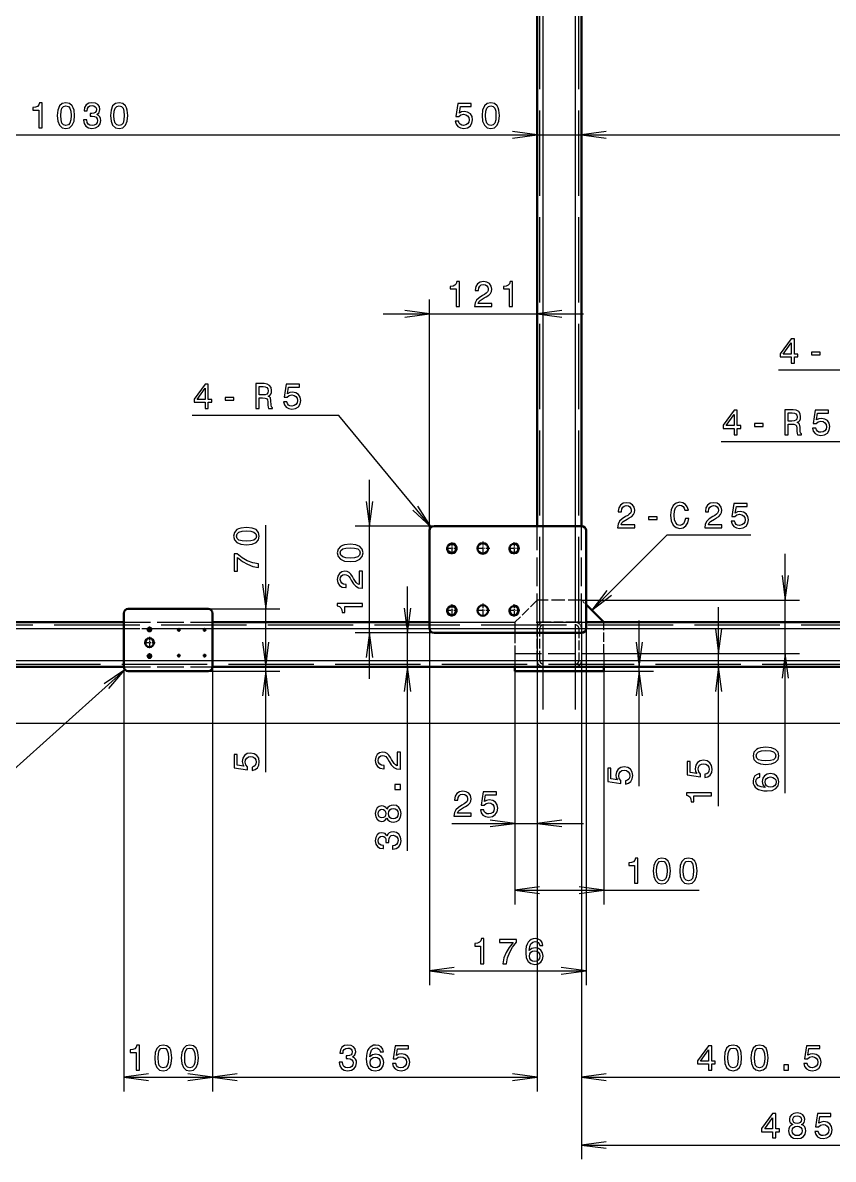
# Model space of a CAD drawing. Extents: x 0 to 1189, y 0 to 841.
# Drawn here: x 325.8 to 439.8, y 370.2 to 530.1 of the extents above; entities that cross this region are included whole.
import ezdxf

# ---------------------------------------------------------------- set-up
doc = ezdxf.new("R2010")
doc.units = 0
doc.linetypes.add('DASHDOT', pattern=[18.5, 12, -3, 0.5, -3])
doc.linetypes.add('DASHED', pattern=[15, 12, -3])

msp = doc.modelspace()

# ---------------------------------------------------------------- linework, layer by layer
at = {"color": 7, "linetype": 'DASHDOT', "lineweight": 25}
for p, q in [((399.04, 433.47), (399.04, 580.47)), ((403.54, 433.47), (403.54, 580.47)), ((139.37, 444.84), (804.47, 444.84)), ((132.92, 440.34), (810.92, 440.34))]:
    msp.add_line(p, q, dxfattribs=at)
at = {"color": 7, "linetype": 'DASHED', "lineweight": 25}
for p, q in [((398.54, 445.72), (398.54, 568.22)), ((399.04, 445.72), (399.04, 568.22)), ((399.04, 445.72), (399.04, 568.22)), ((399.04, 445.72), (399.04, 568.22)), ((403.54, 445.72), (403.54, 568.22)), ((403.54, 445.72), (403.54, 568.22)), ((403.54, 445.72), (403.54, 568.22)), ((404.04, 445.72), (404.04, 568.22)), ((194.79, 444.84), (749.04, 444.84)), ((194.79, 444.84), (749.04, 444.84)), ((194.79, 444.84), (749.04, 444.84)), ((195.29, 445.34), (748.54, 445.34)), ((383.04, 445.72), (405.04, 445.72)), ((383.04, 444.84), (405.04, 444.84)), ((189.79, 439.84), (754.04, 439.84)), ((190.29, 440.34), (753.54, 440.34)), ((190.29, 440.34), (753.54, 440.34)), ((190.29, 440.34), (753.54, 440.34))]:
    msp.add_line(p, q, dxfattribs=at)
at = {"color": 7, "lineweight": 50}
for p, q in [((398.17, 459.24), (398.17, 557.84)), ((404.42, 459.24), (404.42, 557.84)), ((404.42, 459.24), (383.67, 459.24)), ((383.04, 458.62), (383.04, 444.87)), ((405.04, 444.87), (405.04, 458.62)), ((407.54, 445.72), (405.04, 448.22)), ((340.04, 446.97), (340.04, 439.47)), ((351.92, 447.59), (340.67, 447.59)), ((352.54, 439.47), (352.54, 446.97)), ((270.67, 445.72), (340.04, 445.72)), ((352.54, 445.72), (383.04, 445.72)), ((405.04, 445.72), (454.48, 445.72)), ((383.67, 444.24), (404.42, 444.24)), ((270.67, 439.47), (340.04, 439.47)), ((340.67, 438.84), (351.92, 438.84)), ((352.54, 439.47), (454.48, 439.47)), ((395.04, 439.47), (395.04, 438.84)), ((407.54, 438.84), (395.04, 438.84)), ((407.54, 439.47), (407.54, 438.84))]:
    msp.add_line(p, q, dxfattribs=at)
at = {"color": 7, "lineweight": 25}
for p, q in [((399.04, 459.24), (399.04, 557.84)), ((403.54, 459.24), (403.54, 557.84)), ((269.42, 514.3), (398.17, 514.3)), ((386.4, 514.3), (410.92, 514.3)), ((404.42, 514.3), (554.42, 514.3)), ((383.04, 458.62), (383.04, 491.13)), ((376.54, 489.13), (404.67, 489.13)), ((452.69, 481.18), (432.1, 481.18)), ((370.28, 474.81), (349.69, 474.81)), ((383.27, 459.1), (370.28, 474.81)), ((444.66, 471.11), (424.06, 471.11)), ((374.6, 437.74), (374.6, 465.74)), ((360.01, 432.34), (360.01, 459.37)), ((383.67, 459.24), (372.6, 459.24)), ((405.85, 447.41), (416.46, 458.02)), ((416.46, 458.02), (428.23, 458.02)), ((433.05, 421.69), (433.05, 455.34)), ((379.94, 413.54), (379.94, 450.74)), ((404.42, 448.84), (435.05, 448.84)), ((423.69, 419.86), (423.69, 447.84)), ((351.92, 447.59), (362.01, 447.59)), ((270.67, 444.84), (340.04, 444.84)), ((343.44, 444.84), (343.89, 444.84)), ((352.54, 444.84), (383.04, 444.84)), ((360.01, 424.61), (360.01, 445.97)), ((383.04, 444.87), (383.04, 394.68)), ((398.17, 445.72), (398.17, 379.71)), ((398.17, 445.72), (398.17, 415.42)), ((404.42, 445.72), (404.42, 379.72)), ((404.42, 445.72), (404.42, 370.17)), ((405.04, 444.87), (405.04, 394.68)), ((405.04, 444.84), (454.48, 444.84)), ((412.53, 422.68), (412.53, 445.97)), ((383.67, 444.24), (372.6, 444.24)), ((383.67, 444.24), (377.94, 444.24)), ((270.67, 440.34), (340.04, 440.34)), ((352.54, 440.34), (454.48, 440.34)), ((395.04, 441.34), (395.04, 415.42)), ((395.04, 441.34), (395.04, 406.02)), ((407.54, 441.34), (425.69, 441.34)), ((407.54, 441.34), (435.05, 441.34)), ((407.54, 441.34), (407.54, 406.02)), ((340.2, 439.05), (324.14, 424.59)), ((340.04, 439.47), (340.04, 379.71)), ((351.92, 438.84), (362.01, 438.84)), ((351.92, 438.84), (362.01, 438.84)), ((352.54, 439.47), (352.54, 379.71)), ((352.54, 439.47), (352.54, 379.71)), ((407.54, 438.84), (414.53, 438.84)), ((608.67, 431.47), (80.84, 431.47)), ((386.19, 417.42), (404.67, 417.42)), ((395.04, 408.02), (420.96, 408.02)), ((383.04, 396.68), (405.04, 396.68)), ((340.04, 381.71), (352.54, 381.71)), ((352.54, 381.71), (398.17, 381.71)), ((404.42, 381.72), (454.48, 381.72)), ((404.42, 372.17), (465.04, 372.17))]:
    msp.add_line(p, q, dxfattribs=at)
at = {"color": 7, "linetype": 'DASHED', "lineweight": 25, "ltscale": 0.338126}
for p, q in [((398.17, 445.72), (398.17, 459.24)), ((399.04, 445.72), (399.04, 459.24)), ((403.54, 445.72), (403.54, 459.24)), ((404.42, 445.72), (404.42, 459.24))]:
    msp.add_line(p, q, dxfattribs=at)
at = {"color": 7, "linetype": 'DASHDOT', "lineweight": 25, "ltscale": 0.041055}
for p, q in [((386.99, 456.12), (385.35, 456.12)), ((395.74, 456.12), (394.1, 456.12)), ((386.99, 447.37), (385.35, 447.37)), ((395.74, 447.37), (394.1, 447.37))]:
    msp.add_line(p, q, dxfattribs=at)
at = {"color": 7, "linetype": 'DASHDOT', "lineweight": 25, "ltscale": 0.041056}
for p, q in [((386.17, 456.94), (386.17, 455.3)), ((394.92, 456.94), (394.92, 455.3)), ((386.17, 448.19), (386.17, 446.55)), ((394.92, 448.19), (394.92, 446.55))]:
    msp.add_line(p, q, dxfattribs=at)
at = {"color": 7, "linetype": 'DASHDOT', "lineweight": 25, "ltscale": 0.048749}
for p, q in [((391.52, 456.12), (389.57, 456.12)), ((391.52, 447.37), (389.57, 447.37))]:
    msp.add_line(p, q, dxfattribs=at)
at = {"color": 7, "linetype": 'DASHDOT', "lineweight": 25, "ltscale": 0.04875}
for p, q in [((390.54, 457.09), (390.54, 455.14)), ((390.54, 448.34), (390.54, 446.39))]:
    msp.add_line(p, q, dxfattribs=at)
at = {"color": 7, "linetype": 'DASHED', "lineweight": 25, "ltscale": 0.110485}
msp.add_line((398.17, 448.84), (395.04, 445.72), dxfattribs=at)
at = {"color": 7, "linetype": 'DASHED', "lineweight": 25, "ltscale": 0.15625}
msp.add_line((404.42, 448.84), (398.17, 448.84), dxfattribs=at)
at = {"color": 7, "linetype": 'DASHED', "lineweight": 25, "ltscale": 0.022095}
msp.add_line((405.04, 448.22), (404.42, 448.84), dxfattribs=at)
at = {"color": 7, "linetype": 'DASHED', "lineweight": 25, "ltscale": 0.3125}
for p, q in [((340.04, 445.72), (352.54, 445.72)), ((340.04, 440.34), (352.54, 440.34)), ((395.04, 441.34), (407.54, 441.34)), ((340.04, 439.47), (352.54, 439.47)), ((407.54, 439.47), (395.04, 439.47))]:
    msp.add_line(p, q, dxfattribs=at)
at = {"color": 7, "linetype": 'DASHED', "lineweight": 25, "ltscale": 0.084972}
msp.add_line((340.04, 444.84), (343.44, 444.84), dxfattribs=at)
at = {"color": 7, "linetype": 'DASHDOT', "lineweight": 25, "ltscale": 0.016794}
for p, q in [((344, 444.72), (343.33, 444.72)), ((343.67, 445.06), (343.67, 444.38)), ((344, 440.97), (343.33, 440.97)), ((343.67, 441.31), (343.67, 440.63))]:
    msp.add_line(p, q, dxfattribs=at)
at = {"color": 7, "linetype": 'DASHED', "lineweight": 25, "ltscale": 0.216222}
msp.add_line((343.89, 444.84), (352.54, 444.84), dxfattribs=at)
at = {"color": 7, "linetype": 'DASHDOT', "lineweight": 25, "ltscale": 0.008179}
for p, q in [((347.96, 444.66), (347.63, 444.66)), ((351.58, 444.66), (351.25, 444.66)), ((347.96, 441.03), (347.63, 441.03)), ((351.58, 441.03), (351.25, 441.03))]:
    msp.add_line(p, q, dxfattribs=at)
at = {"color": 7, "linetype": 'DASHDOT', "lineweight": 25, "ltscale": 0.008177}
for p, q in [((347.79, 444.82), (347.79, 444.49)), ((351.42, 444.82), (351.42, 444.49)), ((347.79, 441.2), (347.79, 440.87)), ((351.42, 441.2), (351.42, 440.87))]:
    msp.add_line(p, q, dxfattribs=at)
at = {"color": 7, "linetype": 'DASHED', "lineweight": 25, "ltscale": 0.109375}
for p, q in [((395.04, 445.72), (395.04, 441.34)), ((407.54, 441.34), (407.54, 445.72))]:
    msp.add_line(p, q, dxfattribs=at)
at = {"color": 7, "linetype": 'DASHED', "lineweight": 25, "ltscale": 0.021875}
for p, q in [((399.04, 445.72), (398.17, 445.72)), ((404.42, 445.72), (403.54, 445.72))]:
    msp.add_line(p, q, dxfattribs=at)
at = {"color": 7, "linetype": 'DASHED', "lineweight": 25, "ltscale": 0.1125}
for p, q in [((398.17, 440.34), (398.17, 444.84)), ((398.54, 440.34), (398.54, 444.84)), ((403.54, 445.72), (399.04, 445.72)), ((404.04, 444.84), (404.04, 440.34)), ((404.42, 444.84), (404.42, 440.34))]:
    msp.add_line(p, q, dxfattribs=at)
at = {"color": 7, "linetype": 'DASHDOT', "lineweight": 25, "ltscale": 0.040625}
for p, q in [((343.67, 443.66), (343.67, 442.03)), ((344.48, 442.84), (342.86, 442.84))]:
    msp.add_line(p, q, dxfattribs=at)
at = {"color": 7, "linetype": 'DASHED', "lineweight": 25, "ltscale": 0.015625}
for p, q in [((398.17, 439.47), (398.17, 438.84)), ((398.17, 439.47), (398.17, 438.84)), ((404.42, 439.47), (404.42, 438.84)), ((404.42, 439.47), (404.42, 438.84))]:
    msp.add_line(p, q, dxfattribs=at)
at = {"color": 7, "lineweight": 25}
for points in [[(328.1, 515.3), (328.56, 515.3), (328.56, 518.82), (328.21, 518.82), (328.12, 518.52), (327.94, 518.31), (327.66, 518.19), (327.28, 518.15), (327.28, 517.79), (328.1, 517.79)], [(330.71, 517.01), (330.79, 516.22), (331.02, 515.65), (331.4, 515.31), (331.93, 515.2), (332.44, 515.31), (332.82, 515.65), (333.06, 516.22), (333.14, 517.01), (333.06, 517.79), (332.96, 518.11), (332.82, 518.36), (332.44, 518.71), (331.93, 518.82), (331.4, 518.71), (331.02, 518.36), (330.79, 517.79)], [(331.19, 517.01), (331.23, 517.62), (331.36, 518.06), (331.59, 518.31), (331.93, 518.4), (332.26, 518.31), (332.49, 518.06), (332.61, 517.62), (332.65, 517.01), (332.61, 516.39), (332.49, 515.95), (332.26, 515.7), (331.93, 515.61), (331.59, 515.7), (331.36, 515.95), (331.23, 516.39)], [(334.39, 516.4), (334.39, 516.36), (334.47, 515.88), (334.71, 515.51), (335.08, 515.28), (335.58, 515.2), (336.1, 515.28), (336.49, 515.5), (336.75, 515.86), (336.84, 516.31), (336.8, 516.61), (336.69, 516.85), (336.5, 517.04), (336.26, 517.17), (336.59, 517.45), (336.71, 517.88), (336.63, 518.27), (336.41, 518.57), (336.06, 518.76), (335.58, 518.82), (335.12, 518.74), (334.77, 518.52), (334.55, 518.17), (334.47, 517.7), (334.47, 517.66), (334.92, 517.66), (334.96, 517.99), (335.09, 518.22), (335.3, 518.36), (335.6, 518.41), (335.86, 518.37), (336.05, 518.26), (336.17, 518.09), (336.22, 517.86), (336.17, 517.61), (336.05, 517.45), (335.84, 517.35), (335.55, 517.32), (335.35, 517.32), (335.35, 516.92), (335.6, 516.93), (335.92, 516.89), (336.16, 516.77), (336.3, 516.57), (336.35, 516.31), (336.29, 516.02), (336.15, 515.8), (335.91, 515.67), (335.61, 515.62), (335.29, 515.67), (335.06, 515.82), (334.91, 516.06), (334.85, 516.4)], [(338.18, 517.01), (338.26, 516.22), (338.49, 515.65), (338.87, 515.31), (339.4, 515.2), (339.92, 515.31), (340.3, 515.65), (340.53, 516.22), (340.61, 517.01), (340.53, 517.79), (340.43, 518.11), (340.3, 518.36), (339.92, 518.71), (339.4, 518.82), (338.87, 518.71), (338.49, 518.36), (338.26, 517.79)], [(338.67, 517.01), (338.71, 517.62), (338.83, 518.06), (339.06, 518.31), (339.4, 518.4), (339.73, 518.31), (339.96, 518.06), (340.08, 517.62), (340.12, 517.01), (340.08, 516.39), (339.96, 515.95), (339.73, 515.7), (339.4, 515.61), (339.06, 515.7), (338.83, 515.95), (338.71, 516.39)], [(386.66, 516.21), (386.77, 515.8), (387.02, 515.47), (387.38, 515.27), (387.85, 515.2), (388.36, 515.29), (388.76, 515.54), (389.01, 515.93), (389.1, 516.43), (389.02, 516.9), (388.78, 517.27), (388.4, 517.51), (387.91, 517.59), (387.53, 517.53), (387.24, 517.37), (387.38, 518.31), (388.91, 518.31), (388.91, 518.72), (387.04, 518.72), (386.76, 516.87), (387.17, 516.87), (387.46, 517.1), (387.83, 517.19), (388.16, 517.13), (388.4, 516.97), (388.56, 516.73), (388.62, 516.41), (388.56, 516.09), (388.4, 515.84), (388.15, 515.69), (387.83, 515.63), (387.57, 515.67), (387.36, 515.78), (387.21, 515.96), (387.13, 516.21)], [(390.43, 517.01), (390.51, 516.22), (390.75, 515.65), (391.13, 515.31), (391.65, 515.2), (392.17, 515.31), (392.55, 515.65), (392.78, 516.22), (392.86, 517.01), (392.78, 517.79), (392.68, 518.11), (392.55, 518.36), (392.17, 518.71), (391.65, 518.82), (391.13, 518.71), (390.75, 518.36), (390.51, 517.79)], [(390.92, 517.01), (390.96, 517.62), (391.09, 518.06), (391.31, 518.31), (391.65, 518.4), (391.98, 518.31), (392.21, 518.06), (392.34, 517.62), (392.38, 517.01), (392.34, 516.39), (392.21, 515.95), (391.98, 515.7), (391.65, 515.61), (391.31, 515.7), (391.09, 515.95), (390.96, 516.39)], [(386.78, 490.13), (387.24, 490.13), (387.24, 493.66), (386.9, 493.66), (386.8, 493.35), (386.62, 493.14), (386.35, 493.02), (385.96, 492.98), (385.96, 492.62), (386.78, 492.62)], [(389.38, 490.13), (391.78, 490.13), (391.78, 490.56), (389.88, 490.56), (389.99, 490.8), (390.17, 491), (390.73, 491.36), (391.02, 491.51), (391.36, 491.72), (391.59, 491.98), (391.73, 492.27), (391.78, 492.61), (391.7, 493.03), (391.46, 493.37), (391.1, 493.58), (390.63, 493.66), (390.14, 493.57), (389.77, 493.33), (389.54, 492.95), (389.46, 492.45), (389.46, 492.38), (389.91, 492.38), (389.91, 492.42), (389.96, 492.77), (390.1, 493.02), (390.31, 493.18), (390.6, 493.24), (390.89, 493.19), (391.11, 493.06), (391.25, 492.86), (391.3, 492.62), (391.27, 492.38), (391.17, 492.19), (391.01, 492.02), (390.79, 491.86), (390.49, 491.7), (390, 491.39), (389.65, 491.06), (389.44, 490.65), (389.38, 490.14)], [(394.25, 490.13), (394.71, 490.13), (394.71, 493.66), (394.37, 493.66), (394.28, 493.35), (394.09, 493.14), (393.82, 493.02), (393.43, 492.98), (393.43, 492.62), (394.25, 492.62)], [(433.89, 482.18), (434.35, 482.18), (434.35, 483.05), (434.84, 483.05), (434.84, 483.45), (434.35, 483.45), (434.35, 485.61), (433.89, 485.61), (432.35, 483.49), (432.35, 483.05), (433.89, 483.05)], [(432.78, 483.45), (433.89, 485.02), (433.89, 483.45)], [(436.74, 483.34), (437.96, 483.34), (437.96, 483.74), (436.74, 483.74)], [(351.48, 475.81), (351.94, 475.81), (351.94, 476.68), (352.44, 476.68), (352.44, 477.08), (351.94, 477.08), (351.94, 479.23), (351.48, 479.23), (349.95, 477.12), (349.95, 476.68), (351.48, 476.68)], [(350.37, 477.08), (351.48, 478.65), (351.48, 477.08)], [(358.6, 475.81), (359.07, 475.81), (359.07, 477.29), (359.55, 477.29), (359.91, 477.27), (360.13, 477.2), (360.25, 477.04), (360.3, 476.74), (360.32, 476.28), (360.35, 475.99), (360.42, 475.81), (360.95, 475.81), (360.95, 475.91), (360.83, 476.05), (360.79, 476.31), (360.75, 476.87), (360.67, 477.29), (360.55, 477.42), (360.37, 477.52), (360.57, 477.65), (360.71, 477.82), (360.8, 478.04), (360.83, 478.31), (360.76, 478.73), (360.56, 479.05), (360.23, 479.24), (359.77, 479.31), (358.6, 479.31)], [(359.64, 478.88), (359.95, 478.85), (360.17, 478.76), (360.3, 478.58), (360.35, 478.3), (360.3, 478.01), (360.16, 477.83), (359.93, 477.74), (359.61, 477.72), (359.07, 477.72), (359.07, 478.88)], [(362.51, 476.72), (362.63, 476.31), (362.87, 475.99), (363.24, 475.78), (363.7, 475.71), (364.21, 475.8), (364.61, 476.05), (364.86, 476.44), (364.96, 476.94), (364.87, 477.41), (364.63, 477.78), (364.25, 478.02), (363.76, 478.1), (363.38, 478.04), (363.09, 477.88), (363.23, 478.82), (364.76, 478.82), (364.76, 479.23), (362.89, 479.23), (362.62, 477.38), (363.02, 477.38), (363.31, 477.62), (363.68, 477.7), (364.01, 477.65), (364.25, 477.48), (364.41, 477.24), (364.47, 476.92), (364.41, 476.6), (364.25, 476.35), (364, 476.2), (363.68, 476.14), (363.42, 476.18), (363.21, 476.29), (363.06, 476.48), (362.98, 476.72)], [(354.33, 476.96), (355.55, 476.96), (355.55, 477.36), (354.33, 477.36)], [(425.86, 472.11), (426.31, 472.11), (426.31, 472.98), (426.81, 472.98), (426.81, 473.39), (426.31, 473.39), (426.31, 475.54), (425.85, 475.54), (424.32, 473.43), (424.32, 472.98), (425.86, 472.98)], [(424.74, 473.39), (425.86, 474.95), (425.86, 473.39)], [(432.98, 472.11), (433.45, 472.11), (433.45, 473.59), (433.93, 473.59), (434.28, 473.58), (434.5, 473.51), (434.62, 473.34), (434.67, 473.04), (434.7, 472.59), (434.73, 472.29), (434.79, 472.11), (435.32, 472.11), (435.32, 472.21), (435.2, 472.35), (435.16, 472.61), (435.13, 473.18), (435.04, 473.6), (434.93, 473.73), (434.74, 473.82), (434.95, 473.95), (435.09, 474.13), (435.18, 474.35), (435.21, 474.62), (435.14, 475.04), (434.94, 475.36), (434.6, 475.55), (434.15, 475.61), (432.98, 475.61)], [(434.02, 475.19), (434.33, 475.16), (434.54, 475.06), (434.68, 474.88), (434.72, 474.61), (434.67, 474.31), (434.54, 474.14), (434.31, 474.05), (433.99, 474.02), (433.45, 474.02), (433.45, 475.19)], [(436.89, 473.03), (437, 472.61), (437.25, 472.29), (437.61, 472.09), (438.07, 472.01), (438.58, 472.1), (438.98, 472.35), (439.23, 472.74), (439.33, 473.25), (439.24, 473.72), (439, 474.09), (438.62, 474.32), (438.13, 474.41), (437.76, 474.35), (437.46, 474.18), (437.6, 475.13), (439.14, 475.13), (439.14, 475.54), (437.27, 475.54), (436.99, 473.68), (437.39, 473.68), (437.69, 473.92), (438.06, 474.01), (438.38, 473.95), (438.63, 473.79), (438.79, 473.54), (438.84, 473.22), (438.79, 472.91), (438.62, 472.66), (438.38, 472.5), (438.06, 472.45), (437.79, 472.48), (437.58, 472.6), (437.43, 472.78), (437.36, 473.03)], [(428.71, 473.27), (429.93, 473.27), (429.93, 473.67), (428.71, 473.67)], [(409.49, 459.02), (411.89, 459.02), (411.89, 459.45), (409.99, 459.45), (410.1, 459.69), (410.28, 459.89), (410.84, 460.25), (411.13, 460.4), (411.47, 460.61), (411.7, 460.87), (411.84, 461.16), (411.89, 461.5), (411.81, 461.92), (411.57, 462.26), (411.21, 462.47), (410.74, 462.54), (410.25, 462.46), (409.88, 462.22), (409.65, 461.84), (409.57, 461.34), (409.57, 461.27), (410.03, 461.27), (410.03, 461.31), (410.07, 461.66), (410.21, 461.91), (410.42, 462.07), (410.71, 462.13), (411, 462.08), (411.22, 461.95), (411.36, 461.75), (411.41, 461.51), (411.38, 461.27), (411.28, 461.08), (411.12, 460.91), (410.9, 460.75), (410.6, 460.59), (410.11, 460.28), (409.76, 459.95), (409.55, 459.54), (409.49, 459.03)], [(419.01, 460.32), (418.9, 459.9), (418.74, 459.59), (418.51, 459.41), (418.23, 459.35), (417.91, 459.44), (417.65, 459.71), (417.48, 460.15), (417.42, 460.77), (417.48, 461.38), (417.64, 461.83), (417.9, 462.1), (418.23, 462.2), (418.48, 462.15), (418.68, 462.01), (418.84, 461.78), (418.95, 461.47), (419.43, 461.47), (419.28, 461.94), (419.02, 462.31), (418.66, 462.53), (418.23, 462.62), (417.7, 462.49), (417.29, 462.14), (417.03, 461.56), (416.94, 460.77), (417.03, 459.98), (417.29, 459.4), (417.7, 459.04), (418.23, 458.92), (418.7, 459.02), (419.08, 459.29), (419.35, 459.73), (419.49, 460.32)], [(421.74, 459.02), (424.15, 459.02), (424.15, 459.45), (422.25, 459.45), (422.35, 459.69), (422.54, 459.89), (423.1, 460.25), (423.39, 460.4), (423.73, 460.61), (423.96, 460.87), (424.1, 461.16), (424.15, 461.5), (424.06, 461.92), (423.83, 462.26), (423.46, 462.47), (422.99, 462.54), (422.51, 462.46), (422.14, 462.22), (421.91, 461.84), (421.82, 461.34), (421.82, 461.27), (422.28, 461.27), (422.28, 461.31), (422.33, 461.66), (422.46, 461.91), (422.68, 462.07), (422.97, 462.13), (423.26, 462.08), (423.48, 461.95), (423.62, 461.75), (423.67, 461.51), (423.63, 461.27), (423.54, 461.08), (423.38, 460.91), (423.16, 460.75), (422.86, 460.59), (422.36, 460.28), (422.02, 459.95), (421.81, 459.54), (421.74, 459.03)], [(425.46, 459.93), (425.57, 459.52), (425.82, 459.2), (426.18, 458.99), (426.64, 458.92), (427.15, 459.01), (427.55, 459.26), (427.8, 459.65), (427.9, 460.15), (427.81, 460.62), (427.57, 460.99), (427.19, 461.23), (426.71, 461.31), (426.33, 461.25), (426.03, 461.09), (426.18, 462.03), (427.71, 462.03), (427.71, 462.44), (425.84, 462.44), (425.56, 460.59), (425.96, 460.59), (426.26, 460.83), (426.63, 460.91), (426.95, 460.86), (427.2, 460.69), (427.36, 460.45), (427.41, 460.13), (427.36, 459.81), (427.19, 459.56), (426.95, 459.41), (426.63, 459.35), (426.36, 459.39), (426.16, 459.5), (426, 459.69), (425.93, 459.93)], [(413.84, 460.17), (415.06, 460.17), (415.06, 460.57), (413.84, 460.57)], [(357.3, 456.63), (358.1, 456.71), (358.66, 456.95), (359, 457.32), (359.11, 457.85), (359, 458.37), (358.66, 458.75), (358.1, 458.98), (357.3, 459.06), (356.52, 458.98), (356.2, 458.88), (355.95, 458.75), (355.6, 458.37), (355.49, 457.85), (355.6, 457.32), (355.95, 456.95), (356.52, 456.71)], [(357.3, 457.12), (356.69, 457.16), (356.25, 457.28), (356, 457.51), (355.91, 457.85), (356, 458.18), (356.25, 458.41), (356.69, 458.53), (357.3, 458.57), (357.92, 458.53), (358.36, 458.41), (358.61, 458.18), (358.7, 457.85), (358.61, 457.51), (358.36, 457.28), (357.92, 457.16)], [(371.89, 454.26), (372.68, 454.34), (373.24, 454.58), (373.59, 454.96), (373.7, 455.48), (373.59, 456), (373.24, 456.38), (372.68, 456.61), (371.89, 456.69), (371.1, 456.61), (370.79, 456.51), (370.53, 456.38), (370.19, 456), (370.07, 455.48), (370.19, 454.96), (370.54, 454.58), (371.1, 454.34)], [(371.89, 454.75), (371.28, 454.79), (370.84, 454.92), (370.58, 455.14), (370.49, 455.48), (370.58, 455.81), (370.84, 456.04), (371.28, 456.17), (371.89, 456.21), (372.5, 456.17), (372.94, 456.04), (373.2, 455.81), (373.28, 455.48), (373.2, 455.14), (372.94, 454.92), (372.5, 454.79)], [(359.01, 453.41), (359.01, 453.92), (358.18, 454.09), (357.4, 454.38), (356.68, 454.79), (356.01, 455.33), (355.59, 455.33), (355.59, 452.93), (356.05, 452.93), (356.05, 454.85), (356.73, 454.29), (357.44, 453.88), (358.2, 453.58)], [(373.6, 450.51), (373.6, 452.92), (373.16, 452.92), (373.16, 451.02), (372.93, 451.12), (372.73, 451.31), (372.37, 451.87), (372.22, 452.16), (372, 452.5), (371.75, 452.73), (371.45, 452.87), (371.12, 452.92), (370.69, 452.83), (370.36, 452.6), (370.15, 452.23), (370.07, 451.76), (370.16, 451.28), (370.39, 450.91), (370.77, 450.68), (371.27, 450.59), (371.34, 450.59), (371.34, 451.05), (371.3, 451.05), (370.96, 451.1), (370.71, 451.24), (370.55, 451.45), (370.49, 451.74), (370.54, 452.03), (370.67, 452.25), (370.86, 452.39), (371.11, 452.44), (371.34, 452.41), (371.54, 452.31), (371.71, 452.15), (371.86, 451.93), (372.02, 451.63), (372.34, 451.13), (372.67, 450.79), (373.07, 450.58), (373.58, 450.51)], [(373.6, 447.92), (373.6, 448.38), (370.07, 448.38), (370.07, 448.03), (370.38, 447.94), (370.59, 447.76), (370.71, 447.48), (370.75, 447.1), (371.11, 447.1), (371.11, 447.92)], [(358.1, 424.88), (358.51, 424.99), (358.84, 425.24), (359.04, 425.6), (359.11, 426.07), (359.02, 426.58), (358.78, 426.97), (358.38, 427.23), (357.88, 427.32), (357.41, 427.24), (357.04, 426.99), (356.8, 426.62), (356.72, 426.13), (356.78, 425.75), (356.95, 425.46), (356, 425.6), (356, 427.13), (355.59, 427.13), (355.59, 425.26), (357.44, 424.98), (357.44, 425.39), (357.21, 425.68), (357.12, 426.05), (357.18, 426.37), (357.34, 426.62), (357.59, 426.78), (357.9, 426.83), (358.22, 426.78), (358.47, 426.62), (358.62, 426.37), (358.68, 426.05), (358.64, 425.78), (358.53, 425.58), (358.35, 425.43), (358.1, 425.35)], [(378.94, 425.04), (378.94, 427.44), (378.5, 427.44), (378.5, 425.54), (378.26, 425.65), (378.07, 425.83), (377.71, 426.39), (377.56, 426.69), (377.34, 427.02), (377.09, 427.26), (376.79, 427.39), (376.45, 427.44), (376.03, 427.36), (375.7, 427.12), (375.49, 426.76), (375.41, 426.29), (375.5, 425.8), (375.73, 425.44), (376.11, 425.2), (376.61, 425.12), (376.68, 425.12), (376.68, 425.58), (376.64, 425.58), (376.3, 425.62), (376.05, 425.76), (375.88, 425.98), (375.83, 426.26), (375.88, 426.56), (376.01, 426.77), (376.2, 426.91), (376.45, 426.96), (376.68, 426.93), (376.88, 426.83), (377.05, 426.67), (377.2, 426.45), (377.36, 426.15), (377.67, 425.66), (378.01, 425.31), (378.41, 425.1), (378.92, 425.04)], [(430.34, 425.73), (431.14, 425.8), (431.7, 426.04), (432.04, 426.42), (432.15, 426.94), (432.04, 427.46), (431.7, 427.84), (431.14, 428.07), (430.34, 428.15), (429.56, 428.07), (429.24, 427.98), (428.99, 427.84), (428.64, 427.46), (428.53, 426.94), (428.64, 426.42), (428.99, 426.04), (429.56, 425.8)], [(430.34, 426.21), (429.73, 426.25), (429.29, 426.38), (429.04, 426.61), (428.95, 426.94), (429.04, 427.28), (429.29, 427.5), (429.73, 427.63), (430.34, 427.67), (430.96, 427.63), (431.4, 427.5), (431.65, 427.28), (431.74, 426.94), (431.65, 426.61), (431.4, 426.38), (430.96, 426.25)], [(410.61, 422.95), (411.03, 423.06), (411.35, 423.31), (411.55, 423.67), (411.63, 424.14), (411.54, 424.65), (411.29, 425.04), (410.9, 425.3), (410.39, 425.39), (409.92, 425.31), (409.55, 425.06), (409.32, 424.69), (409.23, 424.2), (409.29, 423.82), (409.46, 423.53), (408.52, 423.67), (408.52, 425.2), (408.1, 425.2), (408.1, 423.33), (409.96, 423.05), (409.96, 423.45), (409.72, 423.75), (409.64, 424.12), (409.69, 424.44), (409.85, 424.69), (410.1, 424.85), (410.42, 424.9), (410.73, 424.85), (410.98, 424.69), (411.14, 424.44), (411.19, 424.12), (411.16, 423.85), (411.04, 423.65), (410.86, 423.5), (410.61, 423.42)], [(421.77, 423.86), (422.19, 423.97), (422.51, 424.22), (422.71, 424.58), (422.79, 425.05), (422.7, 425.56), (422.45, 425.95), (422.06, 426.21), (421.55, 426.3), (421.08, 426.22), (420.71, 425.98), (420.48, 425.6), (420.39, 425.11), (420.45, 424.73), (420.62, 424.44), (419.68, 424.58), (419.68, 426.11), (419.26, 426.11), (419.26, 424.24), (421.12, 423.96), (421.12, 424.37), (420.88, 424.66), (420.79, 425.03), (420.85, 425.35), (421.01, 425.6), (421.26, 425.76), (421.58, 425.81), (421.89, 425.76), (422.14, 425.6), (422.3, 425.35), (422.35, 425.03), (422.32, 424.76), (422.2, 424.56), (422.02, 424.41), (421.77, 424.33)], [(429.5, 424.42), (429.09, 424.32), (428.79, 424.1), (428.59, 423.76), (428.53, 423.31), (428.56, 423.02), (428.66, 422.76), (428.82, 422.53), (429.04, 422.34), (429.31, 422.19), (429.65, 422.08), (430.05, 422.01), (430.5, 421.99), (431.22, 422.07), (431.74, 422.32), (432.05, 422.71), (432.15, 423.26), (432.06, 423.75), (431.83, 424.12), (431.45, 424.36), (430.98, 424.45), (430.5, 424.36), (430.13, 424.13), (429.9, 423.77), (429.82, 423.33), (429.92, 422.85), (430.21, 422.49), (429.65, 422.57), (429.25, 422.73), (429.02, 422.98), (428.94, 423.32), (428.98, 423.57), (429.08, 423.76), (429.26, 423.89), (429.5, 423.95)], [(430.98, 423.96), (431.3, 423.9), (431.54, 423.76), (431.71, 423.54), (431.76, 423.25), (431.71, 422.96), (431.55, 422.73), (431.31, 422.58), (430.99, 422.54), (430.68, 422.59), (430.44, 422.73), (430.29, 422.96), (430.23, 423.27), (430.29, 423.55), (430.43, 423.76), (430.67, 423.9)], [(378.94, 422.18), (378.94, 422.88), (378.18, 422.88), (378.18, 422.18)], [(386.48, 418.42), (388.88, 418.42), (388.88, 418.86), (386.98, 418.86), (387.09, 419.09), (387.27, 419.29), (387.83, 419.65), (388.12, 419.8), (388.46, 420.02), (388.69, 420.27), (388.83, 420.57), (388.88, 420.9), (388.8, 421.33), (388.56, 421.66), (388.2, 421.87), (387.73, 421.95), (387.24, 421.86), (386.87, 421.62), (386.64, 421.25), (386.56, 420.75), (386.56, 420.68), (387.02, 420.68), (387.02, 420.72), (387.06, 421.06), (387.2, 421.31), (387.41, 421.47), (387.7, 421.53), (387.99, 421.48), (388.21, 421.35), (388.35, 421.16), (388.4, 420.91), (388.37, 420.68), (388.27, 420.48), (388.11, 420.31), (387.89, 420.16), (387.59, 420), (387.1, 419.68), (386.75, 419.35), (386.54, 418.95), (386.48, 418.44)], [(390.19, 419.33), (390.3, 418.92), (390.55, 418.6), (390.91, 418.4), (391.38, 418.32), (391.89, 418.41), (392.28, 418.66), (392.54, 419.05), (392.63, 419.56), (392.55, 420.03), (392.3, 420.39), (391.93, 420.63), (391.44, 420.72), (391.06, 420.66), (390.77, 420.49), (390.91, 421.43), (392.44, 421.43), (392.44, 421.85), (390.57, 421.85), (390.29, 419.99), (390.7, 419.99), (390.99, 420.23), (391.36, 420.31), (391.68, 420.26), (391.93, 420.1), (392.09, 419.85), (392.14, 419.53), (392.09, 419.21), (391.93, 418.97), (391.68, 418.81), (391.36, 418.75), (391.09, 418.79), (390.89, 418.91), (390.74, 419.09), (390.66, 419.33)], [(422.69, 421.29), (422.69, 421.74), (419.16, 421.74), (419.16, 421.4), (419.47, 421.31), (419.68, 421.13), (419.8, 420.85), (419.84, 420.47), (420.19, 420.47), (420.19, 421.29)], [(377.05, 418.17), (377.19, 417.91), (377.39, 417.74), (377.63, 417.63), (377.93, 417.59), (378.38, 417.67), (378.73, 417.9), (378.95, 418.28), (379.04, 418.8), (378.95, 419.3), (378.73, 419.68), (378.38, 419.92), (377.93, 420), (377.63, 419.96), (377.39, 419.85), (377.19, 419.67), (377.05, 419.42), (376.93, 419.62), (376.76, 419.76), (376.56, 419.85), (376.31, 419.88), (375.96, 419.8), (375.67, 419.59), (375.48, 419.24), (375.41, 418.8), (375.48, 418.34), (375.67, 418), (375.96, 417.78), (376.31, 417.71), (376.56, 417.73), (376.76, 417.82)], [(376.35, 418.19), (376.13, 418.23), (375.96, 418.35), (375.85, 418.54), (375.81, 418.8), (375.85, 419.05), (375.96, 419.24), (376.13, 419.36), (376.35, 419.41), (376.58, 419.36), (376.76, 419.24), (376.87, 419.05), (376.91, 418.8), (376.87, 418.54), (376.76, 418.35), (376.58, 418.23)], [(377.92, 418.07), (377.65, 418.12), (377.45, 418.27), (377.32, 418.49), (377.28, 418.8), (377.32, 419.09), (377.45, 419.32), (377.65, 419.47), (377.92, 419.52), (378.21, 419.47), (378.43, 419.32), (378.57, 419.09), (378.61, 418.8), (378.57, 418.49), (378.43, 418.27), (378.21, 418.12)], [(377.84, 413.79), (377.87, 413.79), (378.36, 413.87), (378.72, 414.11), (378.95, 414.48), (379.04, 414.97), (378.95, 415.5), (378.73, 415.89), (378.38, 416.14), (377.92, 416.23), (377.62, 416.19), (377.38, 416.08), (377.2, 415.9), (377.06, 415.66), (376.79, 415.99), (376.35, 416.1), (375.96, 416.03), (375.66, 415.81), (375.48, 415.46), (375.41, 414.97), (375.49, 414.52), (375.71, 414.17), (376.07, 413.95), (376.54, 413.87), (376.57, 413.87), (376.57, 414.32), (376.25, 414.36), (376.02, 414.49), (375.87, 414.7), (375.82, 415), (375.86, 415.26), (375.97, 415.45), (376.14, 415.57), (376.37, 415.61), (376.62, 415.57), (376.79, 415.45), (376.89, 415.24), (376.92, 414.95), (376.91, 414.75), (377.31, 414.75), (377.3, 415), (377.35, 415.32), (377.47, 415.55), (377.66, 415.7), (377.92, 415.75), (378.21, 415.69), (378.43, 415.54), (378.57, 415.31), (378.61, 415), (378.56, 414.69), (378.41, 414.45), (378.17, 414.31), (377.84, 414.25)], [(411.87, 409.02), (412.33, 409.02), (412.33, 412.55), (411.99, 412.55), (411.9, 412.24), (411.72, 412.03), (411.44, 411.91), (411.06, 411.87), (411.06, 411.51), (411.87, 411.51)], [(414.49, 410.73), (414.56, 409.94), (414.8, 409.37), (415.18, 409.03), (415.7, 408.92), (416.22, 409.03), (416.6, 409.37), (416.83, 409.94), (416.91, 410.73), (416.83, 411.52), (416.73, 411.83), (416.6, 412.09), (416.22, 412.43), (415.7, 412.55), (415.18, 412.43), (414.8, 412.08), (414.56, 411.52)], [(414.97, 410.73), (415.01, 411.34), (415.14, 411.78), (415.36, 412.04), (415.7, 412.13), (416.03, 412.04), (416.26, 411.78), (416.39, 411.34), (416.43, 410.73), (416.39, 410.12), (416.26, 409.68), (416.03, 409.42), (415.7, 409.33), (415.36, 409.42), (415.14, 409.68), (415.01, 410.12)], [(418.22, 410.73), (418.3, 409.94), (418.53, 409.37), (418.91, 409.03), (419.44, 408.92), (419.96, 409.03), (420.33, 409.37), (420.57, 409.94), (420.65, 410.73), (420.57, 411.52), (420.47, 411.83), (420.33, 412.09), (419.96, 412.43), (419.44, 412.55), (418.91, 412.43), (418.53, 412.08), (418.3, 411.52)], [(418.71, 410.73), (418.75, 411.34), (418.87, 411.78), (419.1, 412.04), (419.44, 412.13), (419.77, 412.04), (420, 411.78), (420.12, 411.34), (420.16, 410.73), (420.12, 410.12), (420, 409.68), (419.77, 409.42), (419.44, 409.33), (419.1, 409.42), (418.87, 409.68), (418.75, 410.12)], [(390.22, 397.68), (390.68, 397.68), (390.68, 401.21), (390.33, 401.21), (390.24, 400.9), (390.06, 400.69), (389.78, 400.57), (389.4, 400.53), (389.4, 400.17), (390.22, 400.17)], [(393.34, 397.68), (393.85, 397.68), (394.02, 398.51), (394.31, 399.29), (394.72, 400.01), (395.26, 400.69), (395.26, 401.11), (392.86, 401.11), (392.86, 400.65), (394.78, 400.65), (394.22, 399.97), (393.81, 399.25), (393.51, 398.5)], [(398.99, 400.24), (398.89, 400.65), (398.67, 400.95), (398.33, 401.14), (397.89, 401.21), (397.59, 401.17), (397.33, 401.08), (397.1, 400.92), (396.91, 400.7), (396.76, 400.42), (396.65, 400.08), (396.58, 399.68), (396.56, 399.23), (396.64, 398.52), (396.89, 398), (397.29, 397.69), (397.83, 397.58), (398.32, 397.67), (398.69, 397.91), (398.93, 398.28), (399.02, 398.76), (398.93, 399.23), (398.7, 399.6), (398.34, 399.83), (397.9, 399.92), (397.42, 399.81), (397.06, 399.53), (397.14, 400.08), (397.3, 400.48), (397.55, 400.72), (397.89, 400.8), (398.14, 400.76), (398.33, 400.65), (398.46, 400.48), (398.53, 400.24)], [(398.53, 398.75), (398.48, 398.43), (398.33, 398.19), (398.11, 398.03), (397.82, 397.98), (397.53, 398.03), (397.3, 398.19), (397.15, 398.43), (397.11, 398.75), (397.16, 399.06), (397.3, 399.3), (397.53, 399.45), (397.84, 399.5), (398.12, 399.45), (398.33, 399.3), (398.48, 399.06)], [(341.79, 382.71), (342.25, 382.71), (342.25, 386.24), (341.9, 386.24), (341.81, 385.93), (341.63, 385.72), (341.35, 385.6), (340.97, 385.56), (340.97, 385.2), (341.79, 385.2)], [(344.4, 384.42), (344.47, 383.63), (344.71, 383.06), (345.09, 382.72), (345.61, 382.61), (346.13, 382.72), (346.51, 383.06), (346.74, 383.63), (346.82, 384.42), (346.74, 385.21), (346.65, 385.52), (346.51, 385.78), (346.13, 386.12), (345.61, 386.24), (345.09, 386.12), (344.71, 385.77), (344.47, 385.21)], [(344.88, 384.42), (344.92, 385.03), (345.05, 385.47), (345.28, 385.73), (345.61, 385.82), (345.95, 385.73), (346.17, 385.47), (346.3, 385.03), (346.34, 384.42), (346.3, 383.8), (346.17, 383.37), (345.95, 383.11), (345.61, 383.02), (345.28, 383.11), (345.05, 383.37), (344.92, 383.8)], [(348.13, 384.42), (348.21, 383.63), (348.45, 383.06), (348.83, 382.72), (349.35, 382.61), (349.87, 382.72), (350.25, 383.06), (350.48, 383.63), (350.56, 384.42), (350.48, 385.21), (350.38, 385.52), (350.25, 385.78), (349.87, 386.12), (349.35, 386.24), (348.83, 386.12), (348.45, 385.77), (348.21, 385.21)], [(348.62, 384.42), (348.66, 385.03), (348.78, 385.47), (349.01, 385.73), (349.35, 385.82), (349.68, 385.73), (349.91, 385.47), (350.04, 385.03), (350.08, 384.42), (350.04, 383.8), (349.91, 383.37), (349.68, 383.11), (349.35, 383.02), (349.01, 383.11), (348.78, 383.37), (348.66, 383.8)], [(370.35, 383.81), (370.35, 383.77), (370.43, 383.29), (370.67, 382.93), (371.04, 382.69), (371.53, 382.61), (372.06, 382.69), (372.45, 382.92), (372.7, 383.27), (372.79, 383.72), (372.75, 384.02), (372.64, 384.26), (372.46, 384.45), (372.22, 384.59), (372.55, 384.86), (372.66, 385.29), (372.59, 385.69), (372.37, 385.98), (372.02, 386.17), (371.53, 386.24), (371.08, 386.15), (370.73, 385.93), (370.51, 385.58), (370.43, 385.11), (370.43, 385.08), (370.88, 385.08), (370.92, 385.4), (371.05, 385.63), (371.26, 385.77), (371.56, 385.82), (371.82, 385.78), (372.01, 385.68), (372.13, 385.5), (372.17, 385.27), (372.13, 385.02), (372.01, 384.86), (371.8, 384.76), (371.51, 384.73), (371.31, 384.73), (371.31, 384.33), (371.56, 384.34), (371.88, 384.3), (372.11, 384.18), (372.26, 383.98), (372.31, 383.72), (372.25, 383.43), (372.1, 383.21), (371.87, 383.08), (371.56, 383.03), (371.25, 383.08), (371.01, 383.23), (370.87, 383.48), (370.81, 383.81)], [(376.57, 385.27), (376.47, 385.68), (376.25, 385.98), (375.91, 386.17), (375.46, 386.24), (375.16, 386.2), (374.91, 386.1), (374.68, 385.95), (374.49, 385.73), (374.34, 385.45), (374.23, 385.11), (374.16, 384.71), (374.14, 384.26), (374.22, 383.55), (374.46, 383.03), (374.86, 382.72), (375.41, 382.61), (375.9, 382.7), (376.27, 382.94), (376.51, 383.31), (376.6, 383.78), (376.51, 384.26), (376.28, 384.63), (375.92, 384.86), (375.48, 384.94), (375, 384.84), (374.64, 384.56), (374.72, 385.11), (374.88, 385.51), (375.12, 385.75), (375.47, 385.83), (375.72, 385.79), (375.91, 385.68), (376.04, 385.5), (376.1, 385.27)], [(377.84, 383.62), (377.95, 383.21), (378.2, 382.89), (378.56, 382.68), (379.03, 382.61), (379.54, 382.7), (379.93, 382.95), (380.19, 383.34), (380.28, 383.84), (380.2, 384.31), (379.95, 384.68), (379.58, 384.92), (379.09, 385), (378.71, 384.94), (378.42, 384.78), (378.56, 385.72), (380.09, 385.72), (380.09, 386.13), (378.22, 386.13), (377.94, 384.28), (378.35, 384.28), (378.64, 384.52), (379.01, 384.6), (379.33, 384.55), (379.58, 384.38), (379.74, 384.14), (379.79, 383.82), (379.74, 383.5), (379.58, 383.25), (379.33, 383.1), (379.01, 383.04), (378.74, 383.08), (378.54, 383.19), (378.39, 383.38), (378.31, 383.62)], [(422.26, 382.72), (422.71, 382.72), (422.71, 383.59), (423.21, 383.59), (423.21, 383.99), (422.71, 383.99), (422.71, 386.14), (422.25, 386.14), (420.72, 384.03), (420.72, 383.59), (422.26, 383.59)], [(421.14, 383.99), (422.26, 385.56), (422.26, 383.99)], [(424.5, 384.43), (424.57, 383.64), (424.81, 383.07), (425.19, 382.73), (425.71, 382.62), (426.23, 382.73), (426.61, 383.07), (426.84, 383.64), (426.92, 384.43), (426.84, 385.21), (426.75, 385.53), (426.61, 385.78), (426.23, 386.13), (425.71, 386.24), (425.19, 386.13), (424.81, 385.78), (424.57, 385.21)], [(424.98, 384.43), (425.02, 385.04), (425.15, 385.48), (425.38, 385.73), (425.71, 385.82), (426.05, 385.73), (426.27, 385.48), (426.4, 385.04), (426.44, 384.43), (426.4, 383.81), (426.27, 383.37), (426.05, 383.12), (425.71, 383.03), (425.38, 383.12), (425.15, 383.37), (425.02, 383.81)], [(428.23, 384.43), (428.31, 383.64), (428.55, 383.07), (428.93, 382.73), (429.45, 382.62), (429.97, 382.73), (430.35, 383.07), (430.58, 383.64), (430.66, 384.43), (430.58, 385.21), (430.48, 385.53), (430.35, 385.78), (429.97, 386.13), (429.45, 386.24), (428.93, 386.13), (428.55, 385.78), (428.31, 385.21)], [(428.72, 384.43), (428.76, 385.04), (428.88, 385.48), (429.11, 385.73), (429.45, 385.82), (429.78, 385.73), (430.01, 385.48), (430.14, 385.04), (430.18, 384.43), (430.14, 383.81), (430.01, 383.37), (429.78, 383.12), (429.45, 383.03), (429.11, 383.12), (428.88, 383.37), (428.76, 383.81)], [(435.67, 383.63), (435.78, 383.22), (436.03, 382.89), (436.39, 382.69), (436.86, 382.62), (437.37, 382.71), (437.76, 382.95), (438.02, 383.35), (438.11, 383.85), (438.03, 384.32), (437.78, 384.69), (437.41, 384.93), (436.92, 385.01), (436.54, 384.95), (436.25, 384.79), (436.39, 385.73), (437.92, 385.73), (437.92, 386.14), (436.05, 386.14), (435.77, 384.29), (436.18, 384.29), (436.47, 384.52), (436.84, 384.61), (437.16, 384.55), (437.41, 384.39), (437.57, 384.14), (437.62, 383.83), (437.57, 383.51), (437.41, 383.26), (437.16, 383.11), (436.84, 383.05), (436.57, 383.09), (436.37, 383.2), (436.22, 383.38), (436.14, 383.63)], [(376.11, 383.78), (376.05, 383.46), (375.91, 383.22), (375.68, 383.06), (375.4, 383.01), (375.1, 383.06), (374.88, 383.21), (374.73, 383.46), (374.69, 383.77), (374.74, 384.09), (374.88, 384.32), (375.11, 384.48), (375.42, 384.53), (375.69, 384.48), (375.91, 384.33), (376.05, 384.09)], [(432.84, 382.72), (433.53, 382.72), (433.53, 383.47), (432.84, 383.47)], [(431.27, 373.17), (431.73, 373.17), (431.73, 374.03), (432.23, 374.03), (432.23, 374.44), (431.73, 374.44), (431.73, 376.59), (431.27, 376.59), (429.73, 374.48), (429.73, 374.03), (431.27, 374.03)], [(430.16, 374.44), (431.27, 376.01), (431.27, 374.44)], [(434.11, 375.05), (433.85, 374.91), (433.67, 374.71), (433.56, 374.47), (433.53, 374.17), (433.61, 373.72), (433.84, 373.37), (434.22, 373.15), (434.73, 373.07), (435.24, 373.15), (435.62, 373.37), (435.85, 373.72), (435.94, 374.17), (435.9, 374.47), (435.79, 374.71), (435.61, 374.91), (435.36, 375.05), (435.56, 375.17), (435.7, 375.34), (435.78, 375.54), (435.82, 375.79), (435.73, 376.15), (435.52, 376.43), (435.18, 376.62), (434.73, 376.69), (434.28, 376.62), (433.93, 376.43), (433.72, 376.15), (433.64, 375.79), (433.67, 375.54), (433.75, 375.34)], [(434.12, 375.75), (434.16, 375.97), (434.28, 376.14), (434.47, 376.25), (434.73, 376.29), (434.98, 376.25), (435.17, 376.14), (435.3, 375.97), (435.34, 375.75), (435.3, 375.52), (435.17, 375.34), (434.98, 375.23), (434.73, 375.19), (434.47, 375.23), (434.28, 375.34), (434.16, 375.52)], [(437.22, 374.08), (437.33, 373.67), (437.57, 373.34), (437.94, 373.14), (438.4, 373.07), (438.91, 373.16), (439.31, 373.4), (439.56, 373.8), (439.66, 374.3), (439.57, 374.77), (439.33, 375.14), (438.95, 375.38), (438.46, 375.46), (438.08, 375.4), (437.79, 375.23), (437.93, 376.18), (439.47, 376.18), (439.47, 376.59), (437.59, 376.59), (437.32, 374.73), (437.72, 374.73), (438.01, 374.97), (438.39, 375.06), (438.71, 375), (438.96, 374.84), (439.11, 374.59), (439.17, 374.28), (439.11, 373.96), (438.95, 373.71), (438.7, 373.55), (438.39, 373.5), (438.12, 373.53), (437.91, 373.65), (437.76, 373.83), (437.69, 374.08)], [(434.01, 374.18), (434.06, 374.45), (434.2, 374.65), (434.43, 374.78), (434.73, 374.83), (435.03, 374.78), (435.26, 374.65), (435.4, 374.45), (435.45, 374.18), (435.4, 373.89), (435.26, 373.68), (435.03, 373.53), (434.73, 373.49), (434.43, 373.53), (434.2, 373.68), (434.06, 373.89)]]:
    msp.add_lwpolyline(points, close=True, dxfattribs=at)
for points in [[(394.7, 513.84), (398.17, 514.3), (394.7, 514.75)], [(394.7, 513.84), (398.17, 514.3), (394.7, 514.75)], [(407.89, 514.75), (404.42, 514.3), (407.89, 513.84)], [(407.89, 514.75), (404.42, 514.3), (407.89, 513.84)], [(379.57, 488.67), (383.04, 489.13), (379.57, 489.59)], [(401.64, 489.59), (398.17, 489.13), (401.64, 488.67)], [(374.14, 462.71), (374.6, 459.24), (375.05, 462.71)], [(380.71, 461.48), (383.27, 459.1), (381.41, 462.07)], [(359.56, 451.06), (360.01, 447.59), (360.47, 451.06)], [(432.6, 452.31), (433.05, 448.84), (433.51, 452.31)], [(407.98, 450.19), (405.85, 447.41), (408.63, 449.54)], [(379.48, 447.71), (379.94, 444.24), (380.39, 447.71)], [(423.23, 444.81), (423.69, 441.34), (424.14, 444.81)], [(375.05, 440.77), (374.6, 444.24), (374.14, 440.77)], [(359.56, 442.94), (360.01, 439.47), (360.47, 442.94)], [(412.07, 442.94), (412.53, 439.47), (412.98, 442.94)], [(433.51, 437.87), (433.05, 441.34), (432.6, 437.87)], [(337.93, 436.39), (340.2, 439.05), (337.32, 437.07)], [(360.47, 435.37), (360.01, 438.84), (359.56, 435.37)], [(360.47, 435.37), (360.01, 438.84), (359.56, 435.37)], [(380.39, 436), (379.94, 439.47), (379.48, 436)], [(412.98, 435.37), (412.53, 438.84), (412.07, 435.37)], [(424.14, 436), (423.69, 439.47), (423.23, 436)], [(391.57, 416.97), (395.04, 417.42), (391.57, 417.88)], [(401.64, 417.88), (398.17, 417.42), (401.64, 416.97)], [(398.51, 408.48), (395.04, 408.02), (398.51, 407.56)], [(404.07, 407.56), (407.54, 408.02), (404.07, 408.48)], [(386.51, 397.14), (383.04, 396.68), (386.51, 396.22)], [(401.57, 396.22), (405.04, 396.68), (401.57, 397.14)], [(343.51, 382.17), (340.04, 381.71), (343.51, 381.25)], [(349.07, 381.25), (352.54, 381.71), (349.07, 382.17)], [(356.01, 382.17), (352.54, 381.71), (356.01, 381.25)], [(394.7, 381.25), (398.17, 381.71), (394.7, 382.17)], [(407.89, 382.17), (404.42, 381.72), (407.89, 381.26)], [(407.89, 372.62), (404.42, 372.17), (407.89, 371.71)]]:
    msp.add_lwpolyline(points, dxfattribs=at)
at = {"color": 7, "lineweight": 50}
for centre, radius in [((386.17, 456.12), 0.632), ((390.54, 456.12), 0.75), ((394.92, 456.12), 0.632), ((386.17, 447.37), 0.632), ((390.54, 447.37), 0.75), ((394.92, 447.37), 0.632), ((343.67, 444.72), 0.258), ((347.79, 444.66), 0.126), ((351.42, 444.66), 0.126), ((343.67, 442.84), 0.625), ((343.67, 440.97), 0.258), ((347.79, 441.03), 0.126), ((351.42, 441.03), 0.126)]:
    msp.add_circle(centre, radius, dxfattribs=at)
for centre, start, end in [((383.67, 458.62), 90, 180), ((404.42, 458.62), 0, 90), ((340.67, 446.97), 90, 180), ((351.92, 446.97), 0, 90), ((383.67, 444.87), 180, 270), ((404.42, 444.87), 270, 360), ((340.67, 439.47), 180, 270), ((351.92, 439.47), 270, 360)]:
    msp.add_arc(centre, 0.625, start, end, dxfattribs=at)
at = {"color": 7, "lineweight": 25}
for centre, radius in [((386.17, 456.12), 0.75), ((394.92, 456.12), 0.75), ((386.17, 447.37), 0.75), ((394.92, 447.37), 0.75), ((343.67, 444.72), 0.312), ((347.79, 444.66), 0.156), ((351.42, 444.66), 0.156), ((343.67, 440.97), 0.312), ((347.79, 441.03), 0.156), ((351.42, 441.03), 0.156)]:
    msp.add_arc(centre, radius, 170, 100, dxfattribs=at)
at = {"color": 7, "linetype": 'DASHED', "lineweight": 25}
for centre, radius, start, end in [((399.04, 444.84), 0.875, 90, 180), ((399.04, 444.84), 0.5, 90, 180), ((403.54, 444.84), 0.875, 360, 90), ((403.54, 444.84), 0.5, 360, 90), ((399.04, 440.34), 0.875, 180, 270), ((399.04, 440.34), 0.5, 180, 270), ((403.54, 440.34), 0.875, 270, 360), ((403.54, 440.34), 0.5, 270, 360)]:
    msp.add_arc(centre, radius, start, end, dxfattribs=at)

doc.saveas('drawing.dxf')
